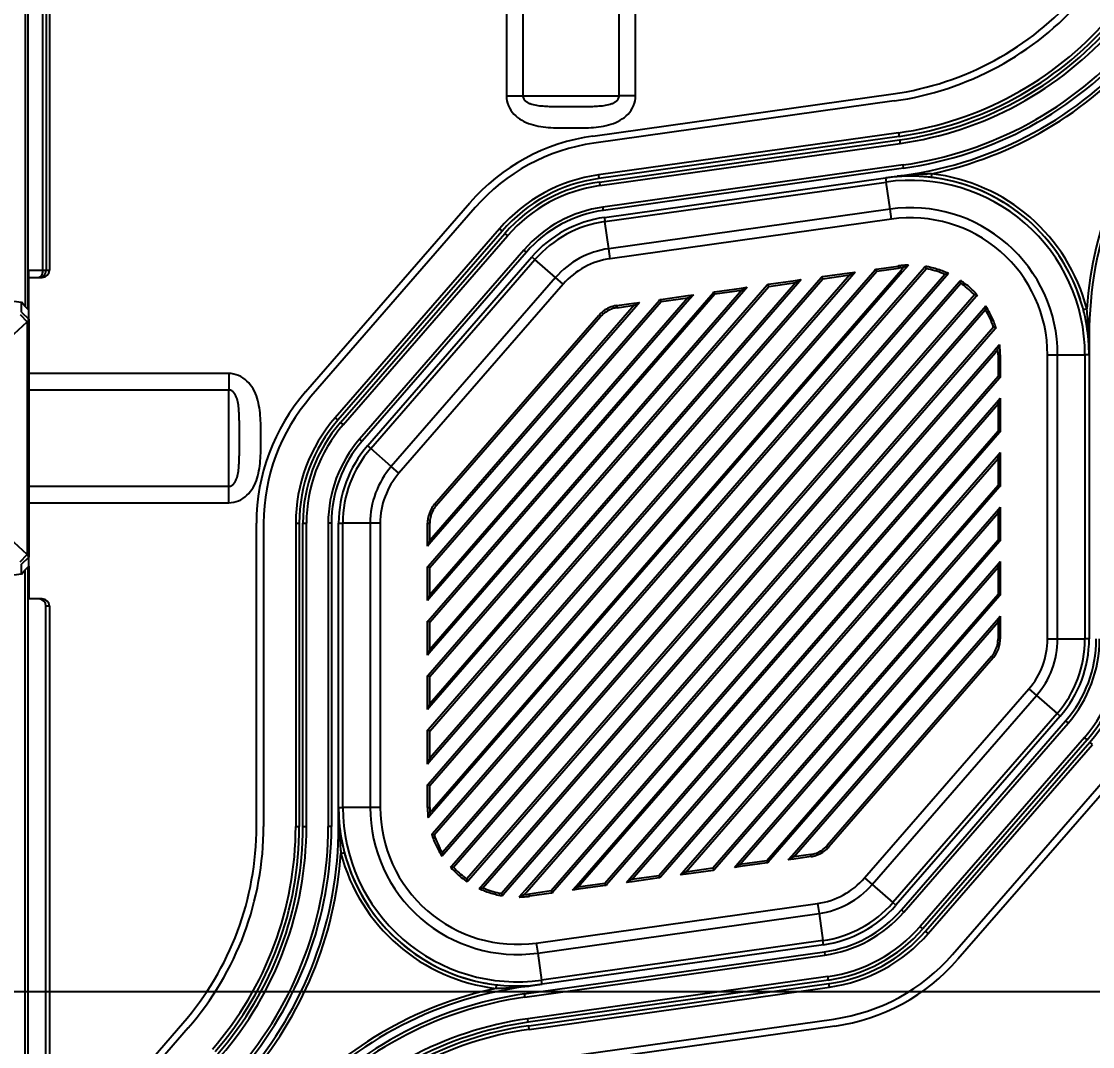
# Model space of a CAD drawing. Header units: millimetres. Extents: x -1070 to 42146, y 1440 to 12921.
# Drawn here: x 2085.7 to 2235.6, y 3331.4 to 3474.9 of the extents above; entities that cross this region are included whole.
import ezdxf

# ---------------------------------------------------------------- set-up
doc = ezdxf.new("R2010")
doc.units = ezdxf.units.MM
doc.layers.add('DIM', color=4, linetype='Continuous')
doc.layers.add('n', color=7, linetype='Continuous')
doc.styles.get("Standard").update_dxf_attribs({"font": 'arial.ttf'})
doc.dimstyles.new('ISO-200', dxfattribs={"dimtxt": 30, "dimasz": 25, "dimexe": 1.25, "dimexo": 5, "dimgap": 5, "dimtad": 1, "dimtoh": 1, "dimdec": 1, "dimdsep": 46, "dimtxsty": 'Standard', "dimcen": 2.5, "dimadec": 0, "dimazin": 0, "dimtfac": 1, "dimtdec": 1, "dimtmove": 0, "dimatfit": 3, "dimfxl": 1, "dimarcsym": 0})

# ---------------------------------------------------------------- blocks, each defined once
blk = doc.blocks.new('*D65')
at = {"layer": 'Defpoints', "color": 0, "transparency": 16777216}
for p in [(2537.58, 3764.4), (2077.58, 3416.54), (2537.58, 3416.54)]:
    blk.add_point(p, dxfattribs=at)
at = {"layer": 'DIM', "color": 0, "lineweight": -2, "transparency": 16777216}
for p, q in [((2077.58, 3421.54), (2077.58, 3765.65)), ((2537.58, 3421.54), (2537.58, 3765.65)), ((2102.58, 3764.4), (2512.58, 3764.4))]:
    blk.add_line(p, q, dxfattribs=at)
at = {"layer": 'DIM', "color": 0, "transparency": 16777216}
for points in [[(2102.58, 3768.56), (2102.58, 3760.23), (2077.58, 3764.4)], [(2512.58, 3768.56), (2512.58, 3760.23), (2537.58, 3764.4)]]:
    blk.add_solid(points, dxfattribs=at)
at = {"layer": 'DIM', "color": 0, "lineweight": -3, "transparency": 16777216, "insert": (2309.75, 3808.24), "char_height": 30, "attachment_point": 2}
blk.add_mtext('460 [1\'-6 1/8"]', dxfattribs=at)
blk = doc.blocks.new('*D68')
at = {"layer": 'Defpoints', "color": 0, "transparency": 16777216}
for p in [(2305.58, 3339.04), (1878.41, 2805.54), (2305.58, 2805.54)]:
    blk.add_point(p, dxfattribs=at)
at = {"layer": 'DIM', "color": 0, "lineweight": -2, "transparency": 16777216}
for p, q in [((2300.58, 3339.04), (1877.16, 3339.04)), ((1878.41, 3314.04), (1878.41, 2830.54)), ((2300.58, 2805.54), (1877.16, 2805.54))]:
    blk.add_line(p, q, dxfattribs=at)
at = {"layer": 'DIM', "color": 0, "transparency": 16777216}
for points in [[(1874.24, 3314.04), (1882.58, 3314.04), (1878.41, 3339.04)], [(1874.24, 2830.54), (1882.58, 2830.54), (1878.41, 2805.54)]]:
    blk.add_solid(points, dxfattribs=at)
at = {"layer": 'DIM', "color": 0, "lineweight": -3, "transparency": 16777216, "insert": (1834.96, 3050.09), "char_height": 30, "attachment_point": 2, "rotation": 90}
blk.add_mtext('533.5 [1\'-9"]', dxfattribs=at)

msp = doc.modelspace()

# ---------------------------------------------------------------- linework, layer by layer
at = {"layer": 'n', "color": 7, "linetype": 'Continuous', "lineweight": -3, "true_color": 0xffffff}
for p, q in [((2153.538, 3500.991), (2153.538, 3464.441)), ((2155.847, 3500.991), (2155.847, 3464.441)), ((2169.319, 3464.441), (2169.319, 3500.991)), ((2171.628, 3464.441), (2171.628, 3500.991)), ((2086.209, 3483.209), (2086.209, 3434.955)), ((2086.551, 3483.209), (2086.551, 3434.592)), ((2088.618, 3483.209), (2088.618, 3440.041)), ((2089.118, 3483.209), (2089.118, 3440.041)), ((2089.583, 3483.199), (2089.583, 3440.041)), ((2153.538, 3464.441), (2155.847, 3464.441)), ((2155.847, 3464.441), (2169.319, 3464.441)), ((2165.654, 3458.814), (2207.66, 3464.718)), ((2207.799, 3463.728), (2165.793, 3457.824)), ((2171.628, 3464.441), (2169.319, 3464.441)), ((2208.426, 3459.272), (2166.419, 3453.368)), ((2208.495, 3458.776), (2166.489, 3452.873)), ((2208.426, 3459.272), (2208.495, 3458.776)), ((2166.558, 3452.378), (2208.565, 3458.281)), ((2166.628, 3451.883), (2208.634, 3457.786)), ((2208.565, 3458.281), (2208.634, 3457.786)), ((2209.058, 3454.774), (2167.051, 3448.87)), ((2209.122, 3454.32), (2167.115, 3448.417)), ((2209.122, 3454.32), (2209.058, 3454.774)), ((2166.419, 3453.368), (2166.489, 3452.873)), ((2167.254, 3447.426), (2206.627, 3452.96)), ((2206.627, 3452.96), (2208.23, 3453.185)), ((2206.627, 3452.96), (2206.709, 3452.38)), ((2213.047, 3453.533), (2212.989, 3453.036)), ((2166.558, 3452.378), (2166.628, 3451.883)), ((2167.336, 3446.846), (2206.709, 3452.38)), ((2207.242, 3448.589), (2206.709, 3452.38)), ((2125.427, 3423.008), (2148.419, 3449.457)), ((2149.173, 3448.801), (2126.182, 3422.352)), ((2167.115, 3448.417), (2167.051, 3448.87)), ((2207.242, 3448.589), (2167.868, 3443.055)), ((2207.438, 3447.188), (2207.242, 3448.589)), ((2167.254, 3447.426), (2167.336, 3446.846)), ((2167.868, 3443.055), (2167.336, 3446.846)), ((2207.438, 3447.188), (2168.065, 3441.655)), ((2152.57, 3445.848), (2129.578, 3419.4)), ((2152.947, 3445.52), (2129.956, 3419.072)), ((2152.57, 3445.848), (2152.947, 3445.52)), ((2130.333, 3418.744), (2153.324, 3445.192)), ((2130.71, 3418.416), (2153.702, 3444.864)), ((2153.324, 3445.192), (2153.702, 3444.864)), ((2155.997, 3442.869), (2133.006, 3416.42)), ((2156.343, 3442.568), (2133.352, 3416.119)), ((2156.343, 3442.568), (2155.997, 3442.869)), ((2168.065, 3441.655), (2167.868, 3443.055)), ((2134.106, 3415.463), (2157.098, 3441.912)), ((2134.549, 3415.079), (2157.54, 3441.528)), ((2157.098, 3441.912), (2157.54, 3441.528)), ((2160.429, 3439.016), (2157.54, 3441.528)), ((2209.817, 3440.75), (2209.354, 3440.217)), ((2086.683, 3439.041), (2086.683, 3440.041)), ((2086.683, 3440.041), (2088.618, 3440.041)), ((2088.618, 3440.041), (2089.118, 3440.041)), ((2089.118, 3440.041), (2089.583, 3440.041)), ((2142.583, 3368.131), (2205.149, 3440.105)), ((2142.809, 3367.934), (2205.376, 3439.909)), ((2201.602, 3439.378), (2142.809, 3371.745)), ((2208.775, 3440.009), (2143.183, 3364.553)), ((2143.204, 3361.224), (2212.075, 3440.452)), ((2209.002, 3439.812), (2143.409, 3364.357)), ((2143.43, 3361.027), (2212.302, 3440.255)), ((2214.927, 3439.465), (2144.578, 3358.537)), ((2215.154, 3439.268), (2144.805, 3358.34)), ((2197.787, 3439.145), (2201.56, 3439.675)), ((2197.829, 3438.848), (2201.602, 3439.378)), ((2201.56, 3439.675), (2202.355, 3439.787)), ((2201.602, 3439.378), (2202.355, 3439.787)), ((2202.355, 3439.787), (2201.829, 3439.182)), ((2205.149, 3440.105), (2205.223, 3440.19)), ((2205.223, 3440.19), (2205.334, 3440.206)), ((2205.376, 3439.909), (2205.223, 3440.19)), ((2205.334, 3440.206), (2208.36, 3440.631)), ((2205.376, 3439.909), (2208.402, 3440.334)), ((2208.36, 3440.631), (2208.402, 3440.334)), ((2208.905, 3440.158), (2208.775, 3440.009)), ((2209.127, 3440.414), (2208.905, 3440.158)), ((2209.354, 3440.217), (2209.002, 3439.812)), ((2212.075, 3440.452), (2212.186, 3440.58)), ((2215.419, 3439.573), (2215.154, 3439.268)), ((2064.556, 3438.355), (2085.664, 3435.576)), ((2086.683, 3439.041), (2088.135, 3439.041)), ((2086.683, 3434.592), (2086.683, 3439.041)), ((2088.135, 3439.041), (2088.582, 3439.041)), ((2160.429, 3439.016), (2137.438, 3412.567)), ((2161.497, 3438.088), (2138.505, 3411.64)), ((2142.583, 3375.752), (2197.602, 3439.045)), ((2142.583, 3383.373), (2190.055, 3437.984)), ((2142.809, 3375.555), (2197.829, 3438.848)), ((2194.055, 3438.318), (2142.809, 3379.366)), ((2142.809, 3383.177), (2190.281, 3437.787)), ((2201.829, 3439.182), (2143.036, 3371.548)), ((2194.281, 3438.121), (2143.036, 3379.169)), ((2145.895, 3356.698), (2216.932, 3438.417)), ((2146.121, 3356.501), (2217.158, 3438.22)), ((2161.497, 3438.088), (2160.429, 3439.016)), ((2190.055, 3437.984), (2190.129, 3438.069)), ((2190.129, 3438.069), (2190.24, 3438.084)), ((2190.281, 3437.787), (2190.129, 3438.069)), ((2190.24, 3438.084), (2194.013, 3438.615)), ((2190.281, 3437.787), (2194.055, 3438.318)), ((2194.013, 3438.615), (2194.808, 3438.726)), ((2194.055, 3438.318), (2194.808, 3438.726)), ((2194.808, 3438.726), (2194.281, 3438.121)), ((2197.602, 3439.045), (2197.676, 3439.129)), ((2197.676, 3439.129), (2197.787, 3439.145)), ((2197.829, 3438.848), (2197.676, 3439.129)), ((2216.932, 3438.417), (2217.107, 3438.619)), ((2142.583, 3390.995), (2182.508, 3436.923)), ((2186.508, 3437.257), (2142.809, 3386.987)), ((2142.809, 3390.798), (2182.734, 3436.727)), ((2186.734, 3437.06), (2143.036, 3386.79)), ((2219.045, 3436.58), (2148.008, 3354.861)), ((2219.271, 3436.383), (2148.234, 3354.664)), ((2175.146, 3435.963), (2178.919, 3436.493)), ((2178.919, 3436.493), (2179.714, 3436.605)), ((2178.961, 3436.196), (2179.714, 3436.605)), ((2179.714, 3436.605), (2179.187, 3435.999)), ((2182.508, 3436.923), (2182.582, 3437.008)), ((2182.582, 3437.008), (2182.693, 3437.024)), ((2182.734, 3436.727), (2182.582, 3437.008)), ((2182.693, 3437.024), (2186.466, 3437.554)), ((2182.734, 3436.727), (2186.508, 3437.257)), ((2186.466, 3437.554), (2187.261, 3437.666)), ((2186.508, 3437.257), (2187.261, 3437.666)), ((2187.261, 3437.666), (2186.734, 3437.06)), ((2219.447, 3436.585), (2219.271, 3436.383)), ((2086.209, 3434.955), (2085.664, 3435.576)), ((2085.664, 3434.181), (2085.664, 3435.576)), ((2086.551, 3434.592), (2086.209, 3434.955)), ((2142.583, 3398.616), (2174.961, 3435.863)), ((2178.961, 3436.196), (2142.809, 3394.609)), ((2142.809, 3398.419), (2175.187, 3435.666)), ((2171.414, 3435.136), (2142.809, 3402.23)), ((2179.187, 3435.999), (2143.036, 3394.412)), ((2171.64, 3434.939), (2143.036, 3402.033)), ((2168.987, 3435.098), (2171.372, 3435.433)), ((2168.987, 3435.098), (2169.029, 3434.8)), ((2169.029, 3434.8), (2171.414, 3435.136)), ((2171.372, 3435.433), (2172.167, 3435.544)), ((2171.414, 3435.136), (2172.167, 3435.544)), ((2172.167, 3435.544), (2171.64, 3434.939)), ((2174.961, 3435.863), (2175.034, 3435.947)), ((2175.034, 3435.947), (2175.146, 3435.963)), ((2175.187, 3435.666), (2175.034, 3435.947)), ((2175.187, 3435.666), (2178.961, 3436.196)), ((2220.361, 3434.741), (2220.627, 3435.046)), ((2085.473, 3433.828), (2086.482, 3432.818)), ((2085.664, 3434.181), (2086.683, 3433.171)), ((2086.683, 3434.459), (2086.551, 3434.592)), ((2086.683, 3434.459), (2086.683, 3434.592)), ((2086.683, 3433.171), (2086.683, 3434.459)), ((2143.503, 3407.295), (2166.494, 3433.744)), ((2143.729, 3407.099), (2166.72, 3433.547)), ((2150.012, 3353.814), (2220.361, 3434.741)), ((2150.238, 3353.617), (2220.588, 3434.544)), ((2166.494, 3433.744), (2166.72, 3433.547)), ((2234.781, 3434.64), (2234.297, 3434.514)), ((2084.054, 3430.58), (2086.482, 3432.818)), ((2086.482, 3432.818), (2086.482, 3400.264)), ((2086.683, 3433.171), (2086.683, 3399.91)), ((2221.736, 3432.054), (2152.864, 3352.827)), ((2221.962, 3431.857), (2153.09, 3352.63)), ((2222.073, 3431.985), (2221.962, 3431.857)), ((2221.756, 3428.725), (2222.108, 3429.13)), ((2222.108, 3429.13), (2222.571, 3429.662)), ((2222.112, 3428.677), (2222.335, 3428.933)), ((2235.107, 3429.846), (2235.107, 3428.203)), ((2156.164, 3353.269), (2221.756, 3428.725)), ((2156.39, 3353.072), (2221.983, 3428.528)), ((2221.983, 3428.528), (2222.112, 3428.677)), ((2222.357, 3428.203), (2222.357, 3425.147)), ((2222.657, 3428.203), (2222.357, 3428.203)), ((2222.657, 3428.203), (2222.657, 3425.147)), ((2229.278, 3428.203), (2230.692, 3428.203)), ((2229.278, 3388.443), (2229.278, 3428.203)), ((2230.692, 3428.203), (2234.521, 3428.203)), ((2230.692, 3388.443), (2230.692, 3428.203)), ((2235.107, 3428.203), (2234.521, 3428.203)), ((2234.521, 3428.203), (2234.521, 3388.443)), ((2235.107, 3428.203), (2235.107, 3388.443)), ((2114.683, 3425.586), (2086.683, 3425.586)), ((2114.683, 3425.586), (2114.683, 3423.276)), ((2222.357, 3425.147), (2159.79, 3353.173)), ((2222.583, 3424.951), (2160.017, 3352.976)), ((2222.357, 3425.147), (2222.657, 3425.035)), ((2222.657, 3425.035), (2222.583, 3424.951)), ((2222.657, 3425.147), (2222.657, 3425.035)), ((2114.683, 3423.276), (2086.683, 3423.276)), ((2114.683, 3409.805), (2114.683, 3423.276)), ((2163.337, 3353.9), (2222.13, 3421.534)), ((2163.564, 3353.703), (2222.357, 3421.337)), ((2222.13, 3421.534), (2222.657, 3422.139)), ((2222.357, 3421.337), (2222.657, 3422.139)), ((2222.357, 3421.337), (2222.357, 3417.526)), ((2222.657, 3422.139), (2222.657, 3421.337)), ((2222.657, 3421.337), (2222.657, 3417.526)), ((2129.578, 3419.4), (2129.956, 3419.072)), ((2130.333, 3418.744), (2130.71, 3418.416)), ((2222.357, 3417.526), (2167.337, 3354.233)), ((2222.583, 3417.329), (2167.564, 3354.037)), ((2222.357, 3417.526), (2222.657, 3417.414)), ((2222.657, 3417.414), (2222.583, 3417.329)), ((2222.657, 3417.526), (2222.657, 3417.414)), ((2133.352, 3416.119), (2133.006, 3416.42)), ((2134.106, 3415.463), (2134.549, 3415.079)), ((2137.438, 3412.567), (2134.549, 3415.079)), ((2170.884, 3354.961), (2222.13, 3413.912)), ((2222.13, 3413.912), (2222.657, 3414.518)), ((2222.357, 3413.715), (2222.657, 3414.518)), ((2222.657, 3414.518), (2222.657, 3413.715)), ((2138.505, 3411.64), (2137.438, 3412.567)), ((2171.111, 3354.764), (2222.357, 3413.715)), ((2222.357, 3413.715), (2222.357, 3409.905)), ((2222.657, 3413.715), (2222.657, 3409.905)), ((2086.683, 3409.805), (2114.683, 3409.805)), ((2114.683, 3407.496), (2114.683, 3409.805)), ((2222.357, 3409.905), (2174.884, 3355.294)), ((2222.583, 3409.708), (2175.111, 3355.097)), ((2222.357, 3409.905), (2222.657, 3409.793)), ((2222.657, 3409.793), (2222.583, 3409.708)), ((2222.657, 3409.905), (2222.657, 3409.793)), ((2086.683, 3407.496), (2114.683, 3407.496)), ((2143.503, 3407.295), (2143.729, 3407.099)), ((2178.431, 3356.021), (2222.13, 3406.291)), ((2222.13, 3406.291), (2222.657, 3406.897)), ((2222.357, 3406.094), (2222.657, 3406.897)), ((2222.657, 3406.897), (2222.657, 3406.094)), ((2178.658, 3355.825), (2222.357, 3406.094)), ((2222.357, 3406.094), (2222.357, 3402.284)), ((2222.657, 3406.094), (2222.657, 3402.284)), ((2118.559, 3362.219), (2118.559, 3404.638)), ((2119.559, 3404.638), (2119.559, 3362.219)), ((2124.059, 3404.638), (2124.059, 3362.219)), ((2124.059, 3404.638), (2124.559, 3404.638)), ((2124.559, 3404.638), (2124.559, 3362.219)), ((2125.059, 3362.219), (2125.059, 3404.638)), ((2125.059, 3404.638), (2125.559, 3404.638)), ((2125.559, 3362.219), (2125.559, 3404.638)), ((2129.059, 3404.638), (2128.601, 3404.638)), ((2128.601, 3404.638), (2128.601, 3362.219)), ((2129.059, 3404.638), (2129.059, 3362.219)), ((2130.059, 3364.878), (2130.059, 3404.638)), ((2130.059, 3404.638), (2130.645, 3404.638)), ((2134.473, 3404.638), (2130.645, 3404.638)), ((2130.645, 3364.878), (2130.645, 3404.638)), ((2134.473, 3404.638), (2134.473, 3364.878)), ((2135.888, 3404.638), (2134.473, 3404.638)), ((2135.888, 3404.638), (2135.888, 3364.878)), ((2142.509, 3404.638), (2142.809, 3404.638)), ((2142.509, 3402.23), (2142.509, 3404.638)), ((2142.809, 3402.23), (2142.809, 3404.638)), ((2086.482, 3400.264), (2084.054, 3402.501)), ((2142.809, 3402.23), (2142.509, 3401.427)), ((2142.509, 3401.427), (2142.509, 3402.23)), ((2143.036, 3402.033), (2142.509, 3401.427)), ((2222.357, 3402.284), (2182.431, 3356.355)), ((2222.583, 3402.087), (2182.658, 3356.158)), ((2222.357, 3402.284), (2222.657, 3402.171)), ((2222.657, 3402.171), (2222.583, 3402.087)), ((2222.657, 3402.284), (2222.657, 3402.171)), ((2085.473, 3399.254), (2086.482, 3400.264)), ((2085.664, 3398.9), (2086.683, 3399.91)), ((2085.664, 3397.505), (2085.664, 3398.9)), ((2086.683, 3398.623), (2086.683, 3399.91)), ((2222.13, 3398.67), (2222.657, 3399.275)), ((2222.357, 3398.473), (2222.657, 3399.275)), ((2222.657, 3399.275), (2222.657, 3398.473)), ((2085.664, 3397.505), (2064.556, 3394.726)), ((2085.664, 3397.505), (2086.209, 3398.126)), ((2086.209, 3398.126), (2086.551, 3398.489)), ((2086.209, 2894.955), (2086.209, 3398.126)), ((2086.551, 3398.489), (2086.683, 3398.623)), ((2086.551, 3398.489), (2086.551, 2894.592)), ((2086.683, 3398.623), (2086.683, 3398.489)), ((2086.683, 3398.489), (2086.683, 3394.041)), ((2142.509, 3398.531), (2142.583, 3398.616)), ((2142.809, 3398.419), (2142.509, 3398.531)), ((2142.509, 3398.419), (2142.509, 3398.531)), ((2142.509, 3394.609), (2142.509, 3398.419)), ((2142.809, 3394.609), (2142.809, 3398.419)), ((2185.979, 3357.082), (2222.13, 3398.67)), ((2186.205, 3356.885), (2222.357, 3398.473)), ((2222.357, 3398.473), (2222.357, 3394.662)), ((2222.657, 3398.473), (2222.657, 3394.662)), ((2142.809, 3394.609), (2142.509, 3393.806)), ((2142.509, 3393.806), (2142.509, 3394.609)), ((2143.036, 3394.412), (2142.509, 3393.806)), ((2222.357, 3394.662), (2189.979, 3357.416)), ((2222.583, 3394.465), (2190.205, 3357.219)), ((2222.357, 3394.662), (2222.657, 3394.55)), ((2222.657, 3394.55), (2222.583, 3394.465)), ((2222.657, 3394.662), (2222.657, 3394.55)), ((2088.1, 3394.041), (2086.683, 3394.041)), ((2088.582, 3394.041), (2088.1, 3394.041)), ((2089.101, 3281.357), (2089.101, 3393.041)), ((2089.583, 3393.041), (2089.101, 3393.041)), ((2089.583, 3393.041), (2089.583, 3313.182)), ((2222.13, 3391.048), (2222.657, 3391.654)), ((2222.357, 3390.852), (2222.657, 3391.654)), ((2222.657, 3391.654), (2222.657, 3390.852)), ((2142.509, 3390.91), (2142.583, 3390.995)), ((2142.809, 3390.798), (2142.509, 3390.91)), ((2142.509, 3390.798), (2142.509, 3390.91)), ((2142.509, 3386.987), (2142.509, 3390.798)), ((2142.809, 3386.987), (2142.809, 3390.798)), ((2193.526, 3358.143), (2222.13, 3391.048)), ((2193.752, 3357.946), (2222.357, 3390.852)), ((2222.357, 3390.852), (2222.357, 3388.443)), ((2222.657, 3390.852), (2222.657, 3388.443)), ((2222.657, 3388.443), (2222.357, 3388.443)), ((2229.278, 3388.443), (2230.692, 3388.443)), ((2230.692, 3388.443), (2234.521, 3388.443)), ((2235.107, 3388.443), (2234.521, 3388.443)), ((2142.809, 3386.987), (2142.509, 3386.185)), ((2142.509, 3386.185), (2142.509, 3386.987)), ((2143.036, 3386.79), (2142.509, 3386.185)), ((2221.437, 3385.983), (2198.445, 3359.534)), ((2221.663, 3385.786), (2198.672, 3359.338)), ((2221.663, 3385.786), (2221.437, 3385.983)), ((2142.509, 3383.289), (2142.583, 3383.373)), ((2142.809, 3383.177), (2142.509, 3383.289)), ((2142.509, 3383.177), (2142.509, 3383.289)), ((2142.509, 3379.366), (2142.509, 3383.177)), ((2142.809, 3379.366), (2142.809, 3383.177)), ((2203.669, 3354.993), (2226.661, 3381.442)), ((2226.661, 3381.442), (2227.728, 3380.514)), ((2142.809, 3379.366), (2142.509, 3378.564)), ((2142.509, 3378.564), (2142.509, 3379.366)), ((2204.737, 3354.066), (2227.728, 3380.514)), ((2227.728, 3380.514), (2230.617, 3378.002)), ((2143.036, 3379.169), (2142.509, 3378.564)), ((2230.617, 3378.002), (2207.626, 3351.554)), ((2231.059, 3377.618), (2230.617, 3378.002)), ((2231.059, 3377.618), (2208.068, 3351.17)), ((2208.823, 3350.514), (2231.814, 3376.962)), ((2209.169, 3350.213), (2232.16, 3376.661)), ((2231.814, 3376.962), (2232.16, 3376.661)), ((2142.509, 3375.668), (2142.583, 3375.752)), ((2142.809, 3375.555), (2142.509, 3375.668)), ((2142.509, 3375.555), (2142.509, 3375.668)), ((2142.509, 3371.745), (2142.509, 3375.555)), ((2142.809, 3371.745), (2142.809, 3375.555)), ((2234.456, 3374.666), (2211.464, 3348.217)), ((2234.833, 3374.338), (2211.842, 3347.889)), ((2212.219, 3347.561), (2235.21, 3374.01)), ((2212.596, 3347.233), (2235.588, 3373.682)), ((2234.833, 3374.338), (2234.456, 3374.666)), ((2235.588, 3373.682), (2235.21, 3374.01)), ((2142.809, 3371.745), (2142.509, 3370.942)), ((2142.509, 3370.942), (2142.509, 3371.745)), ((2143.036, 3371.548), (2142.509, 3370.942)), ((2215.992, 3344.281), (2238.984, 3370.729)), ((2239.738, 3370.073), (2216.747, 3343.625)), ((2142.509, 3368.046), (2142.583, 3368.131)), ((2142.809, 3367.934), (2142.509, 3368.046)), ((2142.509, 3367.934), (2142.509, 3368.046)), ((2142.509, 3364.878), (2142.509, 3367.934)), ((2142.809, 3364.878), (2142.809, 3367.934)), ((2130.059, 3363.235), (2130.059, 3364.878)), ((2130.059, 3364.878), (2130.645, 3364.878)), ((2134.473, 3364.878), (2130.645, 3364.878)), ((2135.888, 3364.878), (2134.473, 3364.878)), ((2142.509, 3364.878), (2142.809, 3364.878)), ((2143.054, 3364.405), (2142.831, 3364.149)), ((2143.183, 3364.553), (2143.054, 3364.405)), ((2143.409, 3364.357), (2143.057, 3363.952)), ((2143.057, 3363.952), (2142.594, 3363.419)), ((2124.059, 3362.219), (2124.559, 3362.219)), ((2125.059, 3362.219), (2125.559, 3362.219)), ((2129.059, 3362.219), (2128.601, 3362.219)), ((2143.093, 3361.096), (2143.204, 3361.224)), ((2130.385, 3358.441), (2130.869, 3358.567)), ((2144.805, 3358.34), (2144.539, 3358.035)), ((2198.672, 3359.338), (2198.445, 3359.534)), ((2185.452, 3356.476), (2185.979, 3357.082)), ((2186.205, 3356.885), (2185.452, 3356.476)), ((2189.979, 3357.416), (2186.205, 3356.885)), ((2190.02, 3357.118), (2186.247, 3356.588)), ((2189.979, 3357.416), (2190.131, 3357.134)), ((2190.131, 3357.134), (2190.02, 3357.118)), ((2190.205, 3357.219), (2190.131, 3357.134)), ((2192.999, 3357.537), (2193.526, 3358.143)), ((2193.752, 3357.946), (2192.999, 3357.537)), ((2193.794, 3357.649), (2192.999, 3357.537)), ((2196.137, 3358.281), (2193.752, 3357.946)), ((2196.179, 3357.984), (2193.794, 3357.649)), ((2196.179, 3357.984), (2196.137, 3358.281)), ((2145.719, 3356.496), (2145.895, 3356.698)), ((2174.884, 3355.294), (2171.111, 3354.764)), ((2174.884, 3355.294), (2175.037, 3355.013)), ((2177.905, 3355.416), (2178.431, 3356.021)), ((2178.658, 3355.825), (2177.905, 3355.416)), ((2178.7, 3355.527), (2177.905, 3355.416)), ((2182.431, 3356.355), (2178.658, 3355.825)), ((2182.473, 3356.058), (2178.7, 3355.527)), ((2182.431, 3356.355), (2182.584, 3356.073)), ((2182.584, 3356.073), (2182.473, 3356.058)), ((2182.658, 3356.158), (2182.584, 3356.073)), ((2186.247, 3356.588), (2185.452, 3356.476)), ((2148.234, 3354.664), (2148.058, 3354.462)), ((2149.747, 3353.508), (2150.012, 3353.814)), ((2162.811, 3353.294), (2163.337, 3353.9)), ((2167.337, 3354.233), (2163.564, 3353.703)), ((2167.379, 3353.936), (2163.605, 3353.406)), ((2167.337, 3354.233), (2167.49, 3353.952)), ((2167.49, 3353.952), (2167.379, 3353.936)), ((2167.564, 3354.037), (2167.49, 3353.952)), ((2170.358, 3354.355), (2170.884, 3354.961)), ((2171.111, 3354.764), (2170.358, 3354.355)), ((2171.153, 3354.467), (2170.358, 3354.355)), ((2174.926, 3354.997), (2171.153, 3354.467)), ((2175.037, 3355.013), (2174.926, 3354.997)), ((2175.111, 3355.097), (2175.037, 3355.013)), ((2203.669, 3354.993), (2204.737, 3354.066)), ((2204.737, 3354.066), (2207.626, 3351.554)), ((2153.09, 3352.63), (2152.979, 3352.502)), ((2155.349, 3352.332), (2155.812, 3352.864)), ((2155.812, 3352.864), (2156.164, 3353.269)), ((2156.038, 3352.668), (2156.261, 3352.924)), ((2156.261, 3352.924), (2156.39, 3353.072)), ((2159.79, 3353.173), (2156.764, 3352.748)), ((2156.806, 3352.45), (2156.764, 3352.748)), ((2159.832, 3352.876), (2156.806, 3352.45)), ((2159.79, 3353.173), (2159.943, 3352.891)), ((2159.943, 3352.891), (2159.832, 3352.876)), ((2160.017, 3352.976), (2159.943, 3352.891)), ((2163.564, 3353.703), (2162.811, 3353.294)), ((2163.605, 3353.406), (2162.811, 3353.294)), ((2157.727, 3345.893), (2197.1, 3351.427)), ((2197.1, 3351.427), (2197.297, 3350.026)), ((2208.068, 3351.17), (2207.626, 3351.554)), ((2157.924, 3344.493), (2197.297, 3350.026)), ((2197.297, 3350.026), (2197.83, 3346.235)), ((2208.823, 3350.514), (2209.169, 3350.213)), ((2211.842, 3347.889), (2211.464, 3348.217)), ((2212.596, 3347.233), (2212.219, 3347.561)), ((2157.727, 3345.893), (2157.924, 3344.493)), ((2197.83, 3346.235), (2158.457, 3340.702)), ((2197.912, 3345.655), (2158.538, 3340.122)), ((2197.912, 3345.655), (2197.83, 3346.235)), ((2156.044, 3338.761), (2198.051, 3344.665)), ((2156.108, 3338.307), (2198.115, 3344.211)), ((2157.924, 3344.493), (2158.457, 3340.702)), ((2198.051, 3344.665), (2198.115, 3344.211)), ((2198.538, 3341.199), (2156.531, 3335.295)), ((2198.608, 3340.704), (2156.601, 3334.8)), ((2158.538, 3340.122), (2158.457, 3340.702)), ((2198.608, 3340.704), (2198.538, 3341.199)), ((2152.119, 3339.548), (2152.176, 3340.045)), ((2156.67, 3334.305), (2198.677, 3340.209)), ((2156.74, 3333.81), (2198.747, 3339.714)), ((2158.538, 3340.122), (2156.936, 3339.896)), ((2198.747, 3339.714), (2198.677, 3340.209)), ((2156.044, 3338.761), (2156.108, 3338.307)), ((2089.583, 3313.182), (2108.257, 3334.664)), ((2156.601, 3334.8), (2156.531, 3335.295)), ((2156.74, 3333.81), (2156.67, 3334.305)), ((2157.366, 3329.354), (2199.373, 3335.257)), ((2109.012, 3334.008), (2089.583, 3311.658)), ((2199.512, 3334.267), (2163.922, 3329.265))]:
    msp.add_line(p, q, dxfattribs=at)
for centre, radius, start, end in [((2201.815, 3506.309), 42, 278, 319), ((2201.815, 3506.309), 43, 278, 319), ((2201.815, 3506.309), 47.5, 278, 319), ((2201.815, 3506.309), 48, 278, 319), ((2201.815, 3506.309), 48.5, 278, 319), ((2201.815, 3506.309), 49, 278, 319), ((2201.815, 3506.309), 52.042, 278, 319), ((2201.815, 3506.309), 52.5, 278, 319), ((2201.815, 3506.309), 53.5, 278, 319), ((2201.815, 3506.309), 53.958, 282.01469, 319), ((2288.607, 3430.863), 53.958, 139, 175.98531), ((2288.607, 3430.863), 53.5, 139, 180), ((2169.55, 3431.087), 28, 98, 139), ((2169.55, 3431.087), 27, 98, 139), ((2169.55, 3431.087), 22.5, 98, 139), ((2169.55, 3431.087), 22, 98.05177, 139), ((2169.55, 3431.087), 22, 98, 98.05177), ((2210.107, 3428.203), 25, 0, 98), ((2210.107, 3428.203), 25, 94.39941, 98), ((2210.107, 3428.203), 25, 92.84451, 94.39941), ((2201.815, 3506.309), 53.5, 276.8848, 278), ((2210.107, 3428.203), 25, 90.94524, 92.84451), ((2210.107, 3428.203), 25, 90.76131, 90.94524), ((2210.107, 3428.203), 25, 87.11968, 90.76131), ((2210.107, 3428.203), 25, 84.71011, 87.11968), ((2210.107, 3428.203), 25, 83.81927, 84.71011), ((2216.208, 3379.699), 73.902, 92.73686, 92.8816), ((2216.132, 3381.308), 72.291, 92.44549, 92.73739), ((2210.107, 3428.203), 25, 83.37831, 83.49148), ((2210.107, 3428.203), 25, 79.97095, 83.37831), ((2210.107, 3428.203), 25.5, 14.62169, 83.37831), ((2210.107, 3428.203), 25, 18.02905, 79.97095), ((2169.55, 3431.087), 21.5, 98, 139), ((2169.55, 3431.087), 21, 98, 139), ((2210.107, 3428.203), 24.414, 0, 98), ((2169.55, 3431.087), 17.958, 98, 139), ((2169.55, 3431.087), 17.5, 98, 139), ((2210.107, 3428.203), 20.586, 0, 98), ((2169.55, 3431.087), 16.5, 98, 139), ((2169.55, 3431.087), 15.914, 98, 139), ((2210.107, 3428.203), 19.172, 0, 98), ((2169.55, 3431.087), 12.086, 98, 139), ((2169.55, 3431.087), 10.672, 98, 139), ((2210.107, 3428.203), 12.55, 91.3228, 95.83779), ((2221.223, 3416.46), 26.834, 115.15318, 116.7907), ((2210.107, 3428.203), 12.55, 96.92647, 98), ((2210.107, 3428.203), 12.25, 96.86156, 98), ((2210.107, 3428.203), 12.55, 95.83779, 96.92647), ((2210.107, 3428.203), 12.25, 95.34368, 96.86156), ((2210.107, 3428.203), 12.25, 94.58469, 95.34368), ((2165.259, 3423.746), 49.855, 19.3377, 19.73369), ((2210.107, 3428.203), 12.55, 77.88149, 80.46062), ((2210.107, 3428.203), 12.25, 78.24781, 79.67742), ((2210.107, 3428.203), 12.25, 66.82571, 78.24781), ((2210.107, 3428.203), 12.55, 70.15323, 77.88149), ((2210.107, 3428.203), 12.55, 66.81503, 70.15323), ((2221.813, 3409.427), 30.816, 101.97439, 102.91085), ((2210.107, 3428.203), 12.55, 64.95608, 66.81503), ((2180.277, 3433.738), 37.153, 6.92955, 7.54978), ((2210.107, 3428.203), 12.55, 53.6694, 56.09449), ((2210.107, 3428.203), 12.25, 53.55396, 54.8567), ((2210.107, 3428.203), 12.25, 43.1433, 53.55396), ((2210.107, 3428.203), 12.55, 44.22348, 53.6694), ((2219.739, 3399.434), 37.153, 90.45022, 91.07045), ((2210.107, 3428.203), 12.55, 43.13766, 44.22348), ((2210.107, 3428.203), 12.55, 41.90551, 43.13766), ((2169.55, 3431.087), 4.05, 102.54797, 129.93274), ((2169.55, 3431.087), 3.75, 98, 107.14933), ((2169.55, 3431.087), 4.05, 98, 102.54797), ((2189.884, 3437.182), 30.816, 355.08915, 356.02561), ((2210.107, 3428.203), 12.55, 27.62903, 33.04392), ((2169.55, 3431.087), 4.05, 129.93274, 139), ((2169.55, 3431.087), 3.75, 134.39694, 139), ((2169.55, 3431.087), 3.75, 107.14933, 134.39694), ((2210.107, 3428.203), 12.25, 18.32258, 31.17429), ((2210.107, 3428.203), 12.55, 19.98286, 27.62903), ((2210.107, 3428.203), 25, 14.52864, 14.62169), ((2210.107, 3428.203), 25, 13.54032, 14.52864), ((2161.963, 3427.561), 73.161, 5.06998, 5.55273), ((2211.935, 3383.172), 49.855, 78.26631, 78.6623), ((2210.107, 3428.203), 12.55, 18.32094, 19.98286), ((2210.107, 3428.203), 12.55, 17.53938, 18.32094), ((2210.107, 3428.203), 25, 7.40118, 10.90091), ((2210.107, 3428.203), 25, 7.27451, 7.40118), ((2210.107, 3428.203), 25, 5.18972, 7.27451), ((2288.607, 3430.863), 53.5, 180, 181.11488), ((2196.931, 3437.577), 26.834, 341.2093, 342.84682), ((2210.107, 3428.203), 12.25, 3.0358, 3.41531), ((2210.107, 3428.203), 12.25, 0, 3.0358), ((2210.107, 3428.203), 12.55, 2.16245, 6.6772), ((2210.107, 3428.203), 25, 0, 3.66097), ((2210.107, 3428.203), 12.55, 1.07369, 2.16245), ((2210.107, 3428.203), 12.55, 0, 1.07369), ((2146.559, 3404.638), 28, 139, 180), ((2146.559, 3404.638), 27, 139, 180), ((2146.559, 3404.638), 22.5, 139, 180), ((2146.559, 3404.638), 22, 139, 180), ((2146.559, 3404.638), 21.5, 139, 180), ((2146.559, 3404.638), 21, 139, 180), ((2146.559, 3404.638), 17.958, 139, 180), ((2146.559, 3404.638), 17.5, 139, 180), ((2146.559, 3404.638), 16.5, 139, 180), ((2146.559, 3404.638), 15.914, 139, 180), ((2146.559, 3404.638), 12.086, 139, 180), ((2146.559, 3404.638), 10.672, 139, 180), ((2146.559, 3404.638), 4.05, 148.0653, 170.93275), ((2146.559, 3404.638), 3.75, 143.60306, 170.85067), ((2146.559, 3404.638), 4.05, 139, 148.0653), ((2146.559, 3404.638), 3.75, 139, 143.60306), ((2146.559, 3404.638), 4.05, 170.93275, 180), ((2146.559, 3404.638), 3.75, 175.39694, 180), ((2146.559, 3404.638), 3.75, 170.85067, 175.39694), ((2218.607, 3388.443), 3.75, 355.39694, 0), ((2218.607, 3388.443), 4.05, 350.93275, 0), ((2218.607, 3388.443), 10.672, 319, 0), ((2218.607, 3388.443), 12.086, 319, 0), ((2218.607, 3388.443), 15.914, 319, 0), ((2218.607, 3388.443), 16.5, 319, 0), ((2218.607, 3388.443), 17.5, 319, 0), ((2218.607, 3388.443), 17.958, 319, 0), ((2218.607, 3388.443), 21, 319, 0), ((2218.607, 3388.443), 21.5, 319, 0), ((2218.607, 3388.443), 22, 319, 0), ((2218.607, 3388.443), 3.75, 323.60306, 350.85067), ((2218.607, 3388.443), 4.05, 328.0653, 350.93275), ((2218.607, 3388.443), 3.75, 350.85067, 355.39694), ((2218.607, 3388.443), 3.75, 319, 323.60306), ((2218.607, 3388.443), 4.05, 319, 328.0653), ((2155.059, 3364.878), 25, 180, 183.66097), ((2155.059, 3364.878), 25, 180, 278), ((2155.059, 3364.878), 24.414, 180, 278), ((2155.059, 3364.878), 20.586, 180, 278), ((2155.059, 3364.878), 19.172, 180, 278), ((2155.059, 3364.878), 12.55, 180, 181.07369), ((2155.059, 3364.878), 12.55, 181.07369, 182.16245), ((2155.059, 3364.878), 12.55, 182.16245, 186.6772), ((2155.059, 3364.878), 12.25, 180, 183.0358), ((2076.559, 3362.219), 53.5, 0, 1.11488), ((2168.235, 3355.505), 26.834, 161.2093, 162.84682), ((2155.059, 3364.878), 12.25, 183.0358, 183.41531), ((2076.559, 3362.219), 42, 319, 0), ((2076.559, 3362.219), 43, 319, 0), ((2076.559, 3362.219), 47.5, 319, 0), ((2076.559, 3362.219), 48, 319, 0), ((2076.559, 3362.219), 48.5, 319, 0), ((2076.559, 3362.219), 49, 319, 0), ((2076.559, 3362.219), 52.042, 319, 0), ((2076.559, 3362.219), 52.5, 319, 0), ((2076.559, 3362.219), 53.5, 319, 0), ((2155.059, 3364.878), 25, 187.27451, 187.40118), ((2155.059, 3364.878), 25, 190.90091, 193.54032), ((2153.231, 3409.909), 49.855, 258.26631, 258.6623), ((2155.059, 3364.878), 12.55, 197.53938, 198.31613), ((2155.059, 3364.878), 12.55, 198.31613, 199.93886), ((2155.059, 3364.878), 12.55, 199.93886, 207.55841), ((2155.059, 3364.878), 12.25, 198.32258, 211.17429), ((2076.559, 3362.219), 53.958, 319, 355.98531), ((2203.203, 3365.52), 73.161, 185.06998, 185.55273), ((2155.059, 3364.878), 25.5, 194.62169, 263.37831), ((2155.059, 3364.878), 25, 194.52864, 194.62169), ((2155.059, 3364.878), 25, 194.62169, 198.02905), ((2155.059, 3364.878), 12.55, 207.55841, 213.04392), ((2175.281, 3355.899), 30.816, 175.08915, 176.02561), ((2195.615, 3361.995), 3.75, 278, 287.14933), ((2195.615, 3361.995), 4.05, 282.54797, 309.93274), ((2195.615, 3361.995), 3.75, 287.14933, 314.39694), ((2195.615, 3361.995), 4.05, 309.93274, 319), ((2195.615, 3361.995), 3.75, 314.39694, 319), ((2155.059, 3364.878), 25, 198.02905, 259.97095), ((2195.615, 3361.995), 4.05, 278, 282.54797), ((2145.427, 3393.648), 37.153, 270.45022, 271.07045), ((2155.059, 3364.878), 12.55, 221.90551, 223.14519), ((2155.059, 3364.878), 12.55, 223.14519, 224.29221), ((2155.059, 3364.878), 12.55, 224.29221, 233.73814), ((2155.059, 3364.878), 12.25, 223.1433, 233.55397), ((2155.059, 3364.878), 12.55, 233.73814, 236.09449), ((2155.059, 3364.878), 12.25, 233.55397, 234.8567), ((2184.889, 3359.344), 37.153, 186.92955, 187.54978), ((2195.615, 3361.995), 10.672, 278, 319), ((2195.615, 3361.995), 12.086, 278, 319), ((2143.353, 3383.654), 30.816, 281.97439, 282.91085), ((2155.059, 3364.878), 12.55, 244.95608, 246.81205), ((2155.059, 3364.878), 12.55, 246.81205, 250.10583), ((2155.059, 3364.878), 12.25, 246.82571, 258.24781), ((2155.059, 3364.878), 12.55, 250.10583, 257.85195), ((2155.059, 3364.878), 12.55, 257.85195, 260.46062), ((2155.059, 3364.878), 12.25, 258.24781, 259.67742), ((2199.906, 3369.335), 49.855, 199.3377, 199.73369), ((2143.943, 3376.621), 26.834, 295.15318, 296.7907), ((2155.059, 3364.878), 12.55, 271.3228, 275.83779), ((2155.059, 3364.878), 12.25, 274.58469, 275.34368), ((2155.059, 3364.878), 12.25, 275.34368, 276.86156), ((2155.059, 3364.878), 12.55, 275.83779, 276.92647), ((2155.059, 3364.878), 12.25, 276.86156, 278), ((2155.059, 3364.878), 12.55, 276.92647, 278), ((2195.615, 3361.995), 15.914, 278, 319), ((2195.615, 3361.995), 16.5, 278, 319), ((2195.615, 3361.995), 17.5, 278, 319), ((2195.615, 3361.995), 17.958, 278, 319), ((2195.615, 3361.995), 21, 278, 319), ((2195.615, 3361.995), 21.5, 278, 319), ((2195.615, 3361.995), 22, 278.05177, 319), ((2195.615, 3361.995), 22.5, 278, 319), ((2195.615, 3361.995), 27, 278, 319), ((2195.615, 3361.995), 28, 278, 319), ((2163.351, 3286.772), 53.958, 102.01469, 139), ((2163.351, 3286.772), 53.5, 98, 139), ((2155.059, 3364.878), 25, 259.97095, 263.37831), ((2149.034, 3411.774), 72.291, 272.44549, 272.73739), ((2155.059, 3364.878), 25, 263.37831, 263.49148), ((2155.059, 3364.878), 25, 263.49148, 263.81927), ((2148.958, 3413.383), 73.902, 272.73686, 272.8816), ((2155.059, 3364.878), 25, 270.76131, 270.94524), ((2163.351, 3286.772), 53.5, 96.8848, 98), ((2195.615, 3361.995), 22, 278, 278.05177), ((2163.351, 3286.772), 52.5, 98, 139), ((2163.351, 3286.772), 52.042, 98, 139), ((2163.351, 3286.772), 49, 98, 139), ((2163.351, 3286.772), 48.5, 98, 139), ((2163.351, 3286.772), 48, 98, 139), ((2163.351, 3286.772), 47.5, 98, 139)]:
    msp.add_arc(centre, radius, start, end, dxfattribs=at)
for centre, major_axis, start_param, end_param in [((2088.582, 3440.041), (1.001, 0), -1.5707963, 0), ((2088.1, 3393.041), (-1.001, 0), 3.1415927, 4.712389), ((2088.582, 3393.041), (1.001, 0), 0, 1.5707963)]:
    msp.add_ellipse(centre, major_axis=major_axis, ratio=0.9993908, start_param=start_param, end_param=end_param, dxfattribs=at)
for points, knots in [([(2153.538, 3464.441), (2153.538, 3463.974), (2153.735, 3463.028), (2154.536, 3461.84), (2155.668, 3460.974), (2157.411, 3460.24), (2159.297, 3460.003), (2161.172, 3459.951), (2162.583, 3459.946), (2163.993, 3459.951), (2165.868, 3460.003), (2167.755, 3460.24), (2169.498, 3460.974), (2170.63, 3461.84), (2171.431, 3463.028), (2171.628, 3463.974), (2171.628, 3464.441)], [0, 0, 0, 0, 0.062277, 0.1246417, 0.1871134, 0.2496733, 0.3746948, 0.437347, 0.5000006, 0.5626542, 0.6253063, 0.7503273, 0.812887, 0.8753584, 0.9377229, 1, 1, 1, 1]), ([(2155.847, 3464.441), (2155.847, 3464.286), (2155.949, 3463.976), (2156.279, 3463.649), (2156.671, 3463.425), (2157.229, 3463.221), (2157.962, 3463.08), (2158.858, 3462.999), (2159.771, 3462.963), (2161.014, 3462.944), (2162.583, 3462.943), (2164.152, 3462.944), (2165.395, 3462.963), (2166.308, 3462.999), (2167.204, 3463.08), (2167.937, 3463.221), (2168.495, 3463.425), (2168.887, 3463.649), (2169.216, 3463.976), (2169.319, 3464.286), (2169.319, 3464.441)], [0, 0, 0, 0, 0.0317159, 0.0627548, 0.0932609, 0.1235357, 0.1840878, 0.2453786, 0.3077156, 0.3711049, 0.5000008, 0.628896, 0.692285, 0.7546219, 0.8159126, 0.8764645, 0.9067393, 0.9372453, 0.968284, 1, 1, 1, 1]), ([(2212.493, 3453.507), (2211.425, 3453.454), (2210.004, 3453.342), (2208.583, 3453.225), (2208.229, 3453.19)], [0, 0, 0, 0, 0.7501055, 1, 1, 1, 1]), ([(2088.135, 3439.041), (2088.257, 3439.041), (2088.507, 3439.089), (2088.833, 3439.301), (2089.062, 3439.633), (2089.118, 3439.904), (2089.118, 3440.041)], [0, 0, 0, 0, 0.236655, 0.4802315, 0.7352295, 1, 1, 1, 1]), ([(2088.618, 3440.041), (2088.618, 3439.865), (2088.581, 3439.557), (2088.455, 3439.263), (2088.367, 3439.163)], [0, 0, 0, 0, 0.5684788, 1, 1, 1, 1]), ([(2088.367, 3439.163), (2088.35, 3439.144), (2088.287, 3439.082), (2088.198, 3439.041), (2088.135, 3439.041)], [0, 0, 0, 0, 0.2884759, 1, 1, 1, 1]), ([(2235.112, 3429.822), (2235.097, 3430.172), (2235.017, 3431.575), (2234.931, 3432.977), (2234.838, 3434.027)], [0, 0, 0, 0, 0.2499026, 1, 1, 1, 1]), ([(2086.482, 3432.818), (2086.513, 3432.845), (2086.611, 3432.94), (2086.683, 3433.075), (2086.683, 3433.171)], [0, 0, 0, 0, 0.3012587, 1, 1, 1, 1]), ([(2114.683, 3407.496), (2115.15, 3407.496), (2116.095, 3407.692), (2117.283, 3408.494), (2118.15, 3409.626), (2118.884, 3411.369), (2119.12, 3413.255), (2119.172, 3415.13), (2119.178, 3416.541), (2119.172, 3417.951), (2119.12, 3419.826), (2118.884, 3421.713), (2118.15, 3423.456), (2117.283, 3424.588), (2116.095, 3425.389), (2115.15, 3425.586), (2114.683, 3425.586)], [0, 0, 0, 0, 0.0622771, 0.1246417, 0.1871136, 0.249673, 0.3746946, 0.4373468, 0.5000005, 0.5626541, 0.6253063, 0.7503276, 0.8128867, 0.8753586, 0.9377231, 1, 1, 1, 1]), ([(2114.683, 3409.805), (2114.838, 3409.805), (2115.147, 3409.907), (2115.474, 3410.237), (2115.698, 3410.629), (2115.903, 3411.187), (2116.043, 3411.92), (2116.124, 3412.816), (2116.161, 3413.729), (2116.18, 3414.972), (2116.181, 3416.541), (2116.18, 3418.109), (2116.161, 3419.353), (2116.124, 3420.266), (2116.043, 3421.162), (2115.903, 3421.895), (2115.698, 3422.453), (2115.474, 3422.845), (2115.147, 3423.174), (2114.838, 3423.276), (2114.683, 3423.276)], [0, 0, 0, 0, 0.0317159, 0.0627548, 0.0932608, 0.1235357, 0.1840875, 0.2453783, 0.3077152, 0.3711045, 0.5000003, 0.6288961, 0.6922854, 0.7546222, 0.8159129, 0.8764646, 0.9067395, 0.9372455, 0.9682843, 1, 1, 1, 1]), ([(2086.683, 3399.91), (2086.683, 3399.94), (2086.662, 3400.079), (2086.563, 3400.192), (2086.482, 3400.264)], [0, 0, 0, 0, 0.2157483, 1, 1, 1, 1]), ([(2130.054, 3363.26), (2130.068, 3362.909), (2130.149, 3361.507), (2130.235, 3360.105), (2130.328, 3359.055)], [0, 0, 0, 0, 0.2499026, 1, 1, 1, 1]), ([(2152.673, 3339.574), (2153.741, 3339.628), (2155.162, 3339.739), (2156.582, 3339.856), (2156.937, 3339.891)], [0, 0, 0, 0, 0.7501055, 1, 1, 1, 1])]:
    msp.add_open_spline(points, degree=3, knots=knots, dxfattribs=at)

# ---------------------------------------------------------------- dimensions: what is measured, and where the dimension line sits
at = {"layer": 'DIM', "color": 7, "lineweight": -3}
dim = msp.add_linear_dim(base=(2537.583, 3764.397), p1=(2077.583, 3416.541), p2=(2537.583, 3416.541), dimstyle='ISO-200', dxfattribs=at)
dim.commit()
dim.dimension.update_dxf_attribs({"geometry": '*D65', "text_midpoint": (2309.75, 3764.397), "dimtype": 160})
dim = msp.add_linear_dim(base=(1878.409, 2805.541), p1=(2305.583, 3339.041), p2=(2305.583, 2805.541), angle=270, dimstyle='ISO-200', dxfattribs=at)
dim.commit()
dim.dimension.update_dxf_attribs({"geometry": '*D68', "text_midpoint": (1878.409, 3050.091), "dimtype": 160})

doc.saveas('drawing.dxf')
